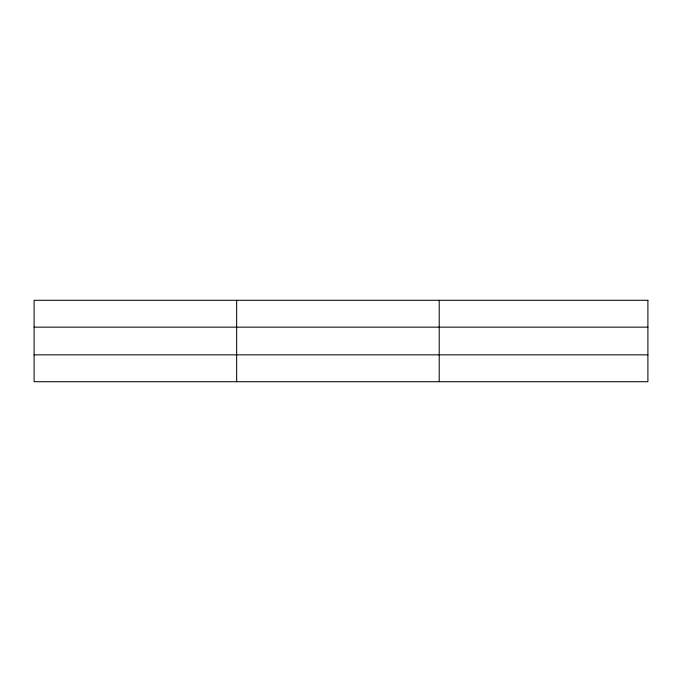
<?xml version="1.0" encoding="UTF-8"?>
<svg xmlns="http://www.w3.org/2000/svg" width="682" height="682" viewBox="0 0 682 682"><rect width="100%" height="100%" fill="white"/><g stroke="black" fill="none" stroke-linecap="round" stroke-linejoin="round"><path stroke-width="1.02" d="M236.654 300.285L236.654 381.715M439.208 300.285L439.208 381.715M34.1 327.155L647.9 327.155M34.1 354.845L647.9 354.845M647.9 300.285L647.9 381.715L34.1 381.715L34.1 300.285L647.9 300.285"/></g></svg>
